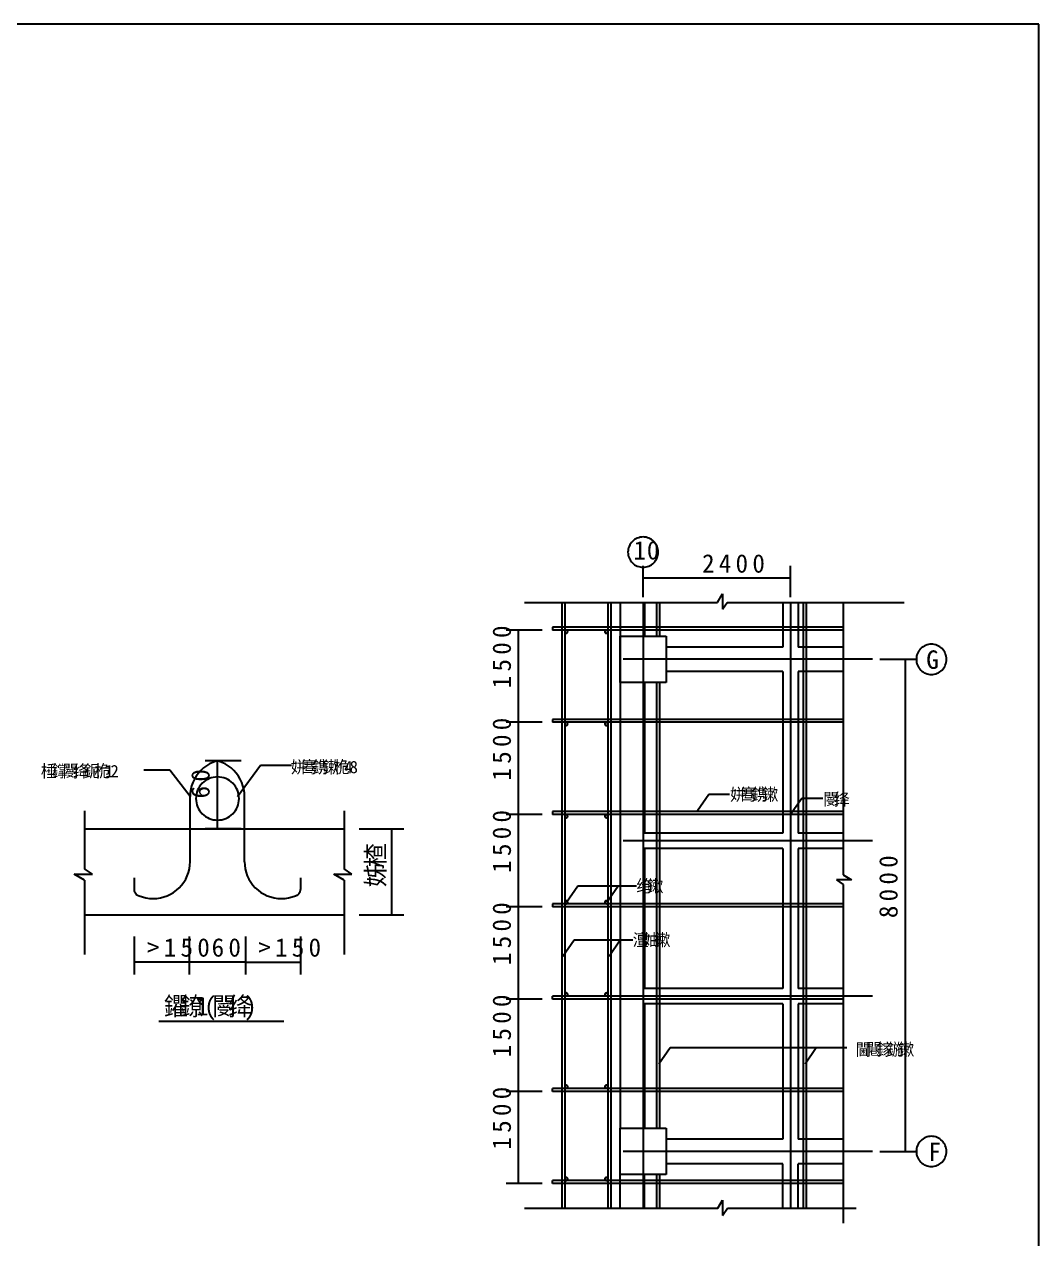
# Model space of a CAD drawing. Header units: metres. Extents: x 0 to 420, y 0 to 297.
# Drawn here: x 255 to 420, y 99.5 to 297 of the extents above; entities that cross this region are included whole.
import ezdxf

# ---------------------------------------------------------------- set-up
doc = ezdxf.new("R2010")
doc.units = ezdxf.units.M
for name, color, linetype in [(' ', 7, 'Continuous'), ('1588', 7, 'Continuous'), ('1861', 7, 'Continuous'), ('2140', 7, 'Continuous')]:
    doc.layers.add(name, color=color, linetype=linetype)

msp = doc.modelspace()

# ---------------------------------------------------------------- linework, layer by layer
at = {"layer": ' '}
for p, q in [((355.65, 203.83), (355.65, 208.93)), ((379.65, 203.83), (379.65, 208.93)), ((379.65, 206.93), (355.65, 206.93)), ((367.74, 202.99), (368.57, 204.38)), ((368.57, 204.38), (368.57, 201.92)), ((336.37, 202.99), (367.74, 202.99)), ((342.42, 202.99), (342.42, 104.51)), ((342.9, 202.99), (342.9, 104.51)), ((349.92, 202.99), (349.92, 104.51)), ((350.4, 202.99), (350.4, 104.51)), ((357.82, 202.99), (357.82, 197.5)), ((358.3, 202.99), (358.3, 197.5)), ((368.57, 201.92), (369.31, 202.99)), ((369.31, 202.99), (398.12, 202.99)), ((381.71, 202.99), (381.71, 104.51)), ((382.19, 202.99), (382.19, 104.51)), ((388.17, 202.99), (388.17, 158.7)), ((339.26, 198.51), (333.4, 198.51)), ((335.4, 183.51), (335.4, 198.51)), ((388.17, 198.99), (340.92, 198.99)), ((340.92, 198.99), (340.92, 198.51)), ((388.17, 198.51), (340.92, 198.51)), ((379.65, 199.33), (379.65, 197.92)), ((394.14, 193.75), (400.29, 193.75)), ((398.29, 193.75), (398.29, 113.75)), ((357.82, 190), (357.82, 117.5)), ((358.3, 190), (358.3, 117.5)), ((388.17, 183.99), (340.92, 183.99)), ((340.92, 183.99), (340.92, 183.51)), ((379.65, 184.33), (379.65, 182.92)), ((339.26, 183.51), (333.4, 183.51)), ((339.26, 183.51), (333.4, 183.51)), ((335.4, 168.51), (335.4, 183.51)), ((388.17, 183.51), (340.92, 183.51)), ((290.26, 177.24), (284.4, 177.24)), ((286.4, 177.24), (286.4, 166.19)), ((289.69, 171.45), (293.41, 176.52)), ((293.41, 176.52), (298.44, 176.52)), ((278.66, 175.71), (274.45, 175.71)), ((281.97, 171.45), (278.66, 175.71)), ((364.51, 169.18), (366.33, 171.83)), ((366.33, 171.83), (369.72, 171.83)), ((281.97, 160.85), (281.97, 171.45)), ((290.83, 160.85), (290.83, 171.45)), ((379.64, 168.56), (381.46, 171.2)), ((381.46, 171.2), (384.86, 171.2)), ((264.8, 169.14), (264.8, 159.71)), ((307.01, 169.14), (307.01, 159.71)), ((339.26, 168.51), (333.4, 168.51)), ((339.26, 168.51), (333.4, 168.51)), ((335.4, 153.51), (335.4, 168.51)), ((388.17, 168.99), (340.92, 168.99)), ((340.92, 168.99), (340.92, 168.51)), ((388.17, 168.51), (340.92, 168.51)), ((379.65, 169.33), (379.65, 167.92)), ((290.26, 166.19), (284.4, 166.19)), ((309.48, 166.19), (316.74, 166.19)), ((314.74, 166.19), (314.74, 152.19)), ((263.13, 158.82), (266.09, 158.82)), ((264.8, 157.83), (263.13, 158.82)), ((266.09, 158.82), (264.8, 159.71)), ((272.86, 158.23), (272.86, 156.32)), ((299.93, 158.23), (299.93, 156.32)), ((307.01, 157.83), (305.34, 158.82)), ((305.34, 158.82), (308.3, 158.82)), ((308.3, 158.82), (307.01, 159.71)), ((388.17, 158.7), (389.56, 157.88)), ((264.8, 157.83), (264.8, 145.76)), ((307.01, 157.83), (307.01, 145.76)), ((343.2, 154.27), (345.02, 156.92)), ((345.02, 156.92), (354.6, 156.92)), ((349.78, 154.27), (351.61, 156.92)), ((387.09, 157.88), (388.17, 157.14)), ((389.56, 157.88), (387.09, 157.88)), ((388.17, 157.14), (388.17, 102.1)), ((379.65, 154.33), (379.65, 152.92)), ((309.48, 152.19), (316.74, 152.19)), ((339.26, 153.51), (333.4, 153.51)), ((339.26, 153.51), (333.4, 153.51)), ((335.4, 138.51), (335.4, 153.51)), ((388.17, 153.99), (340.92, 153.99)), ((340.92, 153.99), (340.92, 153.51)), ((388.17, 153.51), (340.92, 153.51)), ((272.86, 148.66), (272.86, 142.5)), ((281.83, 148.66), (281.83, 142.5)), ((281.83, 148.66), (281.83, 142.5)), ((290.96, 148.66), (290.96, 142.5)), ((290.96, 148.66), (290.96, 142.5)), ((299.93, 148.66), (299.93, 142.5)), ((342.6, 145.51), (344.43, 148.16)), ((344.43, 148.16), (354, 148.16)), ((350.11, 145.51), (351.93, 148.16)), ((281.83, 144.5), (272.86, 144.5)), ((290.96, 144.5), (281.83, 144.5)), ((290.96, 144.5), (299.93, 144.5)), ((339.26, 138.51), (333.4, 138.51)), ((339.26, 138.51), (333.4, 138.51)), ((335.4, 123.51), (335.4, 138.51)), ((388.17, 138.99), (340.92, 138.99)), ((340.92, 138.51), (340.92, 138.99)), ((388.17, 138.51), (340.92, 138.51)), ((379.65, 139.33), (379.65, 137.92)), ((276.91, 134.93), (297.23, 134.93)), ((358.21, 127.98), (360.03, 130.63)), ((360.03, 130.63), (388.78, 130.63)), ((381.99, 127.98), (383.81, 130.63)), ((339.26, 123.51), (333.4, 123.51)), ((339.26, 123.51), (333.4, 123.51)), ((335.4, 108.51), (335.4, 123.51)), ((388.17, 123.99), (340.92, 123.99)), ((340.92, 123.51), (340.92, 123.99)), ((388.17, 123.51), (340.92, 123.51)), ((379.65, 124.33), (379.65, 122.92)), ((394.14, 113.75), (400.29, 113.75)), ((388.17, 108.99), (340.92, 108.99)), ((340.92, 108.51), (340.92, 108.99)), ((357.82, 110), (357.82, 104.51)), ((358.3, 110), (358.3, 104.51)), ((379.65, 109.33), (379.65, 107.92)), ((339.26, 108.51), (333.4, 108.51)), ((388.17, 108.51), (340.92, 108.51)), ((367.8, 104.51), (368.57, 105.81)), ((368.57, 105.81), (368.57, 103.34)), ((336.37, 104.51), (367.8, 104.51)), ((368.57, 103.34), (369.37, 104.51)), ((369.37, 104.51), (390.32, 104.51))]:
    msp.add_line(p, q, dxfattribs=at)
for points in [[(358.1, 211.18), (358.09, 211.42), (358.06, 211.66), (358, 211.89), (357.92, 212.12), (357.81, 212.34), (357.69, 212.55), (357.55, 212.74), (357.39, 212.92), (357.21, 213.08), (357.01, 213.22), (356.81, 213.35), (356.59, 213.45), (356.36, 213.53), (356.13, 213.59), (355.89, 213.62), (355.65, 213.64), (355.41, 213.62), (355.17, 213.59), (354.94, 213.53), (354.71, 213.45), (354.49, 213.35), (354.28, 213.22), (354.09, 213.08), (353.91, 212.92), (353.75, 212.74), (353.61, 212.55), (353.48, 212.34), (353.38, 212.12), (353.3, 211.89), (353.24, 211.66), (353.21, 211.42), (353.19, 211.18), (353.21, 210.94), (353.24, 210.7), (353.3, 210.47), (353.38, 210.24), (353.48, 210.02), (353.61, 209.82), (353.75, 209.62), (353.91, 209.44), (354.09, 209.28), (354.28, 209.14), (354.49, 209.02), (354.71, 208.91), (354.94, 208.83), (355.17, 208.77), (355.41, 208.74), (355.65, 208.73), (355.89, 208.74), (356.13, 208.77), (356.36, 208.83), (356.59, 208.91), (356.81, 209.02), (357.01, 209.14), (357.21, 209.28), (357.39, 209.44), (357.55, 209.62), (357.69, 209.82), (357.81, 210.02), (357.92, 210.24), (358, 210.47), (358.06, 210.7), (358.09, 210.94), (358.1, 211.18)], [(343.39, 198.24), (343.39, 198.26), (343.38, 198.29), (343.38, 198.31), (343.37, 198.33), (343.36, 198.35), (343.35, 198.37), (343.34, 198.39), (343.32, 198.41), (343.3, 198.43), (343.28, 198.44), (343.26, 198.45), (343.24, 198.46), (343.22, 198.47), (343.2, 198.48), (343.17, 198.48), (343.15, 198.48), (343.13, 198.48), (343.1, 198.48), (343.08, 198.47), (343.06, 198.46), (343.04, 198.45), (343.02, 198.44), (343, 198.43), (342.98, 198.41), (342.96, 198.39), (342.95, 198.37), (342.94, 198.35), (342.93, 198.33), (342.92, 198.31), (342.91, 198.29), (342.91, 198.26), (342.91, 198.24), (342.91, 198.22), (342.91, 198.19), (342.92, 198.17), (342.93, 198.15), (342.94, 198.13), (342.95, 198.11), (342.96, 198.09), (342.98, 198.07), (343, 198.06), (343.02, 198.04), (343.04, 198.03), (343.06, 198.02), (343.08, 198.01), (343.1, 198.01), (343.13, 198), (343.15, 198), (343.17, 198), (343.2, 198.01), (343.22, 198.01), (343.24, 198.02), (343.26, 198.03), (343.28, 198.04), (343.3, 198.06), (343.32, 198.07), (343.34, 198.09), (343.35, 198.11), (343.36, 198.13), (343.37, 198.15), (343.38, 198.17), (343.38, 198.19), (343.39, 198.22), (343.39, 198.24)], [(349.92, 198.24), (349.92, 198.26), (349.91, 198.29), (349.91, 198.31), (349.9, 198.33), (349.89, 198.35), (349.88, 198.37), (349.86, 198.39), (349.85, 198.41), (349.83, 198.43), (349.81, 198.44), (349.79, 198.45), (349.77, 198.46), (349.75, 198.47), (349.72, 198.48), (349.7, 198.48), (349.68, 198.48), (349.65, 198.48), (349.63, 198.48), (349.61, 198.47), (349.59, 198.46), (349.56, 198.45), (349.54, 198.44), (349.53, 198.43), (349.51, 198.41), (349.49, 198.39), (349.48, 198.37), (349.47, 198.35), (349.46, 198.33), (349.45, 198.31), (349.44, 198.29), (349.44, 198.26), (349.44, 198.24), (349.44, 198.22), (349.44, 198.19), (349.45, 198.17), (349.46, 198.15), (349.47, 198.13), (349.48, 198.11), (349.49, 198.09), (349.51, 198.07), (349.53, 198.06), (349.54, 198.04), (349.56, 198.03), (349.59, 198.02), (349.61, 198.01), (349.63, 198.01), (349.65, 198), (349.68, 198), (349.7, 198), (349.72, 198.01), (349.75, 198.01), (349.77, 198.02), (349.79, 198.03), (349.81, 198.04), (349.83, 198.06), (349.85, 198.07), (349.86, 198.09), (349.88, 198.11), (349.89, 198.13), (349.9, 198.15), (349.91, 198.17), (349.91, 198.19), (349.92, 198.22), (349.92, 198.24)], [(405, 193.75), (404.99, 193.99), (404.95, 194.23), (404.89, 194.46), (404.81, 194.69), (404.71, 194.91), (404.59, 195.11), (404.44, 195.31), (404.28, 195.49), (404.1, 195.65), (403.91, 195.79), (403.7, 195.91), (403.48, 196.02), (403.26, 196.1), (403.02, 196.16), (402.79, 196.19), (402.55, 196.2), (402.3, 196.19), (402.07, 196.16), (401.83, 196.1), (401.61, 196.02), (401.39, 195.91), (401.18, 195.79), (400.99, 195.65), (400.81, 195.49), (400.65, 195.31), (400.5, 195.11), (400.38, 194.91), (400.28, 194.69), (400.2, 194.46), (400.14, 194.23), (400.1, 193.99), (400.09, 193.75), (400.1, 193.51), (400.14, 193.27), (400.2, 193.04), (400.28, 192.81), (400.38, 192.59), (400.5, 192.39), (400.65, 192.19), (400.81, 192.01), (400.99, 191.85), (401.18, 191.71), (401.39, 191.58), (401.61, 191.48), (401.83, 191.4), (402.07, 191.34), (402.3, 191.31), (402.55, 191.29), (402.79, 191.31), (403.02, 191.34), (403.26, 191.4), (403.48, 191.48), (403.7, 191.58), (403.91, 191.71), (404.1, 191.85), (404.28, 192.01), (404.44, 192.19), (404.59, 192.39), (404.71, 192.59), (404.81, 192.81), (404.89, 193.04), (404.95, 193.27), (404.99, 193.51), (405, 193.75)], [(343.39, 183.24), (343.39, 183.26), (343.38, 183.29), (343.38, 183.31), (343.37, 183.33), (343.36, 183.35), (343.35, 183.37), (343.34, 183.39), (343.32, 183.41), (343.3, 183.43), (343.28, 183.44), (343.26, 183.45), (343.24, 183.46), (343.22, 183.47), (343.2, 183.48), (343.17, 183.48), (343.15, 183.48), (343.13, 183.48), (343.1, 183.48), (343.08, 183.47), (343.06, 183.46), (343.04, 183.45), (343.02, 183.44), (343, 183.43), (342.98, 183.41), (342.96, 183.39), (342.95, 183.37), (342.94, 183.35), (342.93, 183.33), (342.92, 183.31), (342.91, 183.29), (342.91, 183.26), (342.91, 183.24), (342.91, 183.22), (342.91, 183.19), (342.92, 183.17), (342.93, 183.15), (342.94, 183.13), (342.95, 183.11), (342.96, 183.09), (342.98, 183.07), (343, 183.06), (343.02, 183.04), (343.04, 183.03), (343.06, 183.02), (343.08, 183.01), (343.1, 183.01), (343.13, 183), (343.15, 183), (343.17, 183), (343.2, 183.01), (343.22, 183.01), (343.24, 183.02), (343.26, 183.03), (343.28, 183.04), (343.3, 183.06), (343.32, 183.07), (343.34, 183.09), (343.35, 183.11), (343.36, 183.13), (343.37, 183.15), (343.38, 183.17), (343.38, 183.19), (343.39, 183.22), (343.39, 183.24)], [(349.92, 183.24), (349.92, 183.26), (349.91, 183.29), (349.91, 183.31), (349.9, 183.33), (349.89, 183.35), (349.88, 183.37), (349.86, 183.39), (349.85, 183.41), (349.83, 183.43), (349.81, 183.44), (349.79, 183.45), (349.77, 183.46), (349.75, 183.47), (349.72, 183.48), (349.7, 183.48), (349.68, 183.48), (349.65, 183.48), (349.63, 183.48), (349.61, 183.47), (349.59, 183.46), (349.56, 183.45), (349.54, 183.44), (349.53, 183.43), (349.51, 183.41), (349.49, 183.39), (349.48, 183.37), (349.47, 183.35), (349.46, 183.33), (349.45, 183.31), (349.44, 183.29), (349.44, 183.26), (349.44, 183.24), (349.44, 183.22), (349.44, 183.19), (349.45, 183.17), (349.46, 183.15), (349.47, 183.13), (349.48, 183.11), (349.49, 183.09), (349.51, 183.07), (349.53, 183.06), (349.54, 183.04), (349.56, 183.03), (349.59, 183.02), (349.61, 183.01), (349.63, 183.01), (349.65, 183), (349.68, 183), (349.7, 183), (349.72, 183.01), (349.75, 183.01), (349.77, 183.02), (349.79, 183.03), (349.81, 183.04), (349.83, 183.06), (349.85, 183.07), (349.86, 183.09), (349.88, 183.11), (349.89, 183.13), (349.9, 183.15), (349.91, 183.17), (349.91, 183.19), (349.92, 183.22), (349.92, 183.24)], [(286.4, 177.24), (286.22, 177.19), (285.67, 176.99), (285.14, 176.74), (284.63, 176.44), (284.16, 176.09), (283.72, 175.69), (283.33, 175.25), (282.98, 174.78), (282.67, 174.28), (282.42, 173.74), (282.22, 173.19), (282.08, 172.62), (281.99, 172.04), (281.97, 171.45), (281.97, 171.45)], [(290.83, 171.45), (290.8, 172.04), (290.71, 172.62), (290.57, 173.19), (290.37, 173.74), (290.12, 174.28), (289.82, 174.78), (289.47, 175.25), (289.07, 175.69), (288.63, 176.09), (288.16, 176.44), (287.66, 176.74), (287.12, 176.99), (286.57, 177.19), (286.4, 177.24)], [(289.94, 171.12), (289.92, 171.46), (289.87, 171.8), (289.79, 172.13), (289.67, 172.46), (289.53, 172.77), (289.35, 173.06), (289.15, 173.34), (288.91, 173.59), (288.66, 173.83), (288.38, 174.03), (288.09, 174.21), (287.78, 174.35), (287.45, 174.47), (287.12, 174.55), (286.78, 174.6), (286.44, 174.62), (286.09, 174.6), (285.75, 174.55), (285.42, 174.47), (285.09, 174.35), (284.78, 174.21), (284.49, 174.03), (284.21, 173.83), (283.96, 173.59), (283.73, 173.34), (283.52, 173.06), (283.34, 172.77), (283.2, 172.46), (283.08, 172.13), (283, 171.8), (282.95, 171.46), (282.93, 171.12), (282.95, 170.77), (283, 170.43), (283.08, 170.1), (283.2, 169.78), (283.34, 169.46), (283.52, 169.17), (283.73, 168.89), (283.96, 168.64), (284.21, 168.41), (284.49, 168.2), (284.78, 168.03), (285.09, 167.88), (285.42, 167.76), (285.75, 167.68), (286.09, 167.63), (286.44, 167.61), (286.78, 167.63), (287.12, 167.68), (287.45, 167.76), (287.78, 167.88), (288.09, 168.03), (288.38, 168.2), (288.66, 168.41), (288.91, 168.64), (289.15, 168.89), (289.35, 169.17), (289.53, 169.46), (289.67, 169.78), (289.79, 170.1), (289.87, 170.43), (289.92, 170.77), (289.94, 171.12)], [(343.39, 168.24), (343.39, 168.26), (343.38, 168.29), (343.38, 168.31), (343.37, 168.33), (343.36, 168.35), (343.35, 168.37), (343.34, 168.39), (343.32, 168.41), (343.3, 168.43), (343.28, 168.44), (343.26, 168.45), (343.24, 168.46), (343.22, 168.47), (343.2, 168.48), (343.17, 168.48), (343.15, 168.48), (343.13, 168.48), (343.1, 168.48), (343.08, 168.47), (343.06, 168.46), (343.04, 168.45), (343.02, 168.44), (343, 168.43), (342.98, 168.41), (342.96, 168.39), (342.95, 168.37), (342.94, 168.35), (342.93, 168.33), (342.92, 168.31), (342.91, 168.29), (342.91, 168.26), (342.91, 168.24), (342.91, 168.22), (342.91, 168.19), (342.92, 168.17), (342.93, 168.15), (342.94, 168.13), (342.95, 168.11), (342.96, 168.09), (342.98, 168.07), (343, 168.06), (343.02, 168.04), (343.04, 168.03), (343.06, 168.02), (343.08, 168.01), (343.1, 168.01), (343.13, 168), (343.15, 168), (343.17, 168), (343.2, 168.01), (343.22, 168.01), (343.24, 168.02), (343.26, 168.03), (343.28, 168.04), (343.3, 168.06), (343.32, 168.07), (343.34, 168.09), (343.35, 168.11), (343.36, 168.13), (343.37, 168.15), (343.38, 168.17), (343.38, 168.19), (343.39, 168.22), (343.39, 168.24)], [(349.92, 168.24), (349.92, 168.26), (349.91, 168.29), (349.91, 168.31), (349.9, 168.33), (349.89, 168.35), (349.88, 168.37), (349.86, 168.39), (349.85, 168.41), (349.83, 168.43), (349.81, 168.44), (349.79, 168.45), (349.77, 168.46), (349.75, 168.47), (349.72, 168.48), (349.7, 168.48), (349.68, 168.48), (349.65, 168.48), (349.63, 168.48), (349.61, 168.47), (349.59, 168.46), (349.56, 168.45), (349.54, 168.44), (349.53, 168.43), (349.51, 168.41), (349.49, 168.39), (349.48, 168.37), (349.47, 168.35), (349.46, 168.33), (349.45, 168.31), (349.44, 168.29), (349.44, 168.26), (349.44, 168.24), (349.44, 168.22), (349.44, 168.19), (349.45, 168.17), (349.46, 168.15), (349.47, 168.13), (349.48, 168.11), (349.49, 168.09), (349.51, 168.07), (349.53, 168.06), (349.54, 168.04), (349.56, 168.03), (349.59, 168.02), (349.61, 168.01), (349.63, 168.01), (349.65, 168), (349.68, 168), (349.7, 168), (349.72, 168.01), (349.75, 168.01), (349.77, 168.02), (349.79, 168.03), (349.81, 168.04), (349.83, 168.06), (349.85, 168.07), (349.86, 168.09), (349.88, 168.11), (349.89, 168.13), (349.9, 168.15), (349.91, 168.17), (349.91, 168.19), (349.92, 168.22), (349.92, 168.24)], [(273.44, 155.41), (273.67, 155.31), (274.22, 155.11), (274.79, 154.97), (275.38, 154.88), (275.97, 154.85), (276.55, 154.88), (277.14, 154.97), (277.71, 155.11), (278.26, 155.31), (278.79, 155.56), (279.3, 155.86), (279.77, 156.21), (280.21, 156.61), (280.6, 157.04), (280.95, 157.52), (281.26, 158.02), (281.51, 158.55), (281.71, 159.11), (281.85, 159.68), (281.94, 160.26), (281.97, 160.85)], [(290.83, 160.85), (290.86, 160.26), (290.94, 159.68), (291.09, 159.11), (291.28, 158.55), (291.54, 158.02), (291.84, 157.52), (292.19, 157.04), (292.58, 156.61), (293.02, 156.21), (293.49, 155.86), (294, 155.56), (294.53, 155.31), (295.09, 155.11), (295.66, 154.97), (296.24, 154.88), (296.83, 154.85), (297.42, 154.88), (298, 154.97), (298.57, 155.11), (299.12, 155.31), (299.35, 155.41)], [(272.86, 156.32), (272.86, 156.22), (272.88, 156.12), (272.9, 156.03), (272.93, 155.93), (272.98, 155.84), (273.03, 155.76), (273.09, 155.68), (273.15, 155.61), (273.22, 155.54), (273.3, 155.48), (273.39, 155.43), (273.44, 155.41)], [(299.35, 155.41), (299.4, 155.43), (299.49, 155.48), (299.57, 155.54), (299.64, 155.61), (299.71, 155.68), (299.76, 155.76), (299.82, 155.84), (299.86, 155.93), (299.89, 156.03), (299.91, 156.12), (299.93, 156.22), (299.93, 156.32)], [(343.39, 154.26), (343.39, 154.28), (343.38, 154.3), (343.38, 154.33), (343.37, 154.35), (343.36, 154.37), (343.35, 154.39), (343.34, 154.41), (343.32, 154.43), (343.3, 154.44), (343.28, 154.46), (343.26, 154.47), (343.24, 154.48), (343.22, 154.49), (343.2, 154.49), (343.17, 154.5), (343.15, 154.5), (343.13, 154.5), (343.1, 154.49), (343.08, 154.49), (343.06, 154.48), (343.04, 154.47), (343.02, 154.46), (343, 154.44), (342.98, 154.43), (342.96, 154.41), (342.95, 154.39), (342.94, 154.37), (342.93, 154.35), (342.92, 154.33), (342.91, 154.3), (342.91, 154.28), (342.91, 154.26), (342.91, 154.23), (342.91, 154.21), (342.92, 154.19), (342.93, 154.17), (342.94, 154.14), (342.95, 154.12), (342.96, 154.11), (342.98, 154.09), (343, 154.07), (343.02, 154.06), (343.04, 154.05), (343.06, 154.04), (343.08, 154.03), (343.1, 154.02), (343.13, 154.02), (343.15, 154.02), (343.17, 154.02), (343.2, 154.02), (343.22, 154.03), (343.24, 154.04), (343.26, 154.05), (343.28, 154.06), (343.3, 154.07), (343.32, 154.09), (343.34, 154.11), (343.35, 154.12), (343.36, 154.14), (343.37, 154.17), (343.38, 154.19), (343.38, 154.21), (343.39, 154.23), (343.39, 154.26)], [(349.92, 154.26), (349.92, 154.28), (349.91, 154.3), (349.91, 154.33), (349.9, 154.35), (349.89, 154.37), (349.88, 154.39), (349.86, 154.41), (349.85, 154.43), (349.83, 154.44), (349.81, 154.46), (349.79, 154.47), (349.77, 154.48), (349.75, 154.49), (349.72, 154.49), (349.7, 154.5), (349.68, 154.5), (349.65, 154.5), (349.63, 154.49), (349.61, 154.49), (349.59, 154.48), (349.56, 154.47), (349.54, 154.46), (349.53, 154.44), (349.51, 154.43), (349.49, 154.41), (349.48, 154.39), (349.47, 154.37), (349.46, 154.35), (349.45, 154.33), (349.44, 154.3), (349.44, 154.28), (349.44, 154.26), (349.44, 154.23), (349.44, 154.21), (349.45, 154.19), (349.46, 154.17), (349.47, 154.14), (349.48, 154.12), (349.49, 154.11), (349.51, 154.09), (349.53, 154.07), (349.54, 154.06), (349.56, 154.05), (349.59, 154.04), (349.61, 154.03), (349.63, 154.02), (349.65, 154.02), (349.68, 154.02), (349.7, 154.02), (349.72, 154.02), (349.75, 154.03), (349.77, 154.04), (349.79, 154.05), (349.81, 154.06), (349.83, 154.07), (349.85, 154.09), (349.86, 154.11), (349.88, 154.12), (349.89, 154.14), (349.9, 154.17), (349.91, 154.19), (349.91, 154.21), (349.92, 154.23), (349.92, 154.26)], [(343.39, 139.26), (343.39, 139.28), (343.38, 139.3), (343.38, 139.33), (343.37, 139.35), (343.36, 139.37), (343.35, 139.39), (343.34, 139.41), (343.32, 139.43), (343.3, 139.44), (343.28, 139.46), (343.26, 139.47), (343.24, 139.48), (343.22, 139.49), (343.2, 139.49), (343.17, 139.5), (343.15, 139.5), (343.13, 139.5), (343.1, 139.49), (343.08, 139.49), (343.06, 139.48), (343.04, 139.47), (343.02, 139.46), (343, 139.44), (342.98, 139.43), (342.96, 139.41), (342.95, 139.39), (342.94, 139.37), (342.93, 139.35), (342.92, 139.33), (342.91, 139.3), (342.91, 139.28), (342.91, 139.26), (342.91, 139.23), (342.91, 139.21), (342.92, 139.19), (342.93, 139.17), (342.94, 139.14), (342.95, 139.12), (342.96, 139.11), (342.98, 139.09), (343, 139.07), (343.02, 139.06), (343.04, 139.05), (343.06, 139.04), (343.08, 139.03), (343.1, 139.02), (343.13, 139.02), (343.15, 139.02), (343.17, 139.02), (343.2, 139.02), (343.22, 139.03), (343.24, 139.04), (343.26, 139.05), (343.28, 139.06), (343.3, 139.07), (343.32, 139.09), (343.34, 139.11), (343.35, 139.12), (343.36, 139.14), (343.37, 139.17), (343.38, 139.19), (343.38, 139.21), (343.39, 139.23), (343.39, 139.26)], [(349.92, 139.26), (349.92, 139.28), (349.91, 139.3), (349.91, 139.33), (349.9, 139.35), (349.89, 139.37), (349.88, 139.39), (349.86, 139.41), (349.85, 139.43), (349.83, 139.44), (349.81, 139.46), (349.79, 139.47), (349.77, 139.48), (349.75, 139.49), (349.72, 139.49), (349.7, 139.5), (349.68, 139.5), (349.65, 139.5), (349.63, 139.49), (349.61, 139.49), (349.59, 139.48), (349.56, 139.47), (349.54, 139.46), (349.53, 139.44), (349.51, 139.43), (349.49, 139.41), (349.48, 139.39), (349.47, 139.37), (349.46, 139.35), (349.45, 139.33), (349.44, 139.3), (349.44, 139.28), (349.44, 139.26), (349.44, 139.23), (349.44, 139.21), (349.45, 139.19), (349.46, 139.17), (349.47, 139.14), (349.48, 139.12), (349.49, 139.11), (349.51, 139.09), (349.53, 139.07), (349.54, 139.06), (349.56, 139.05), (349.59, 139.04), (349.61, 139.03), (349.63, 139.02), (349.65, 139.02), (349.68, 139.02), (349.7, 139.02), (349.72, 139.02), (349.75, 139.03), (349.77, 139.04), (349.79, 139.05), (349.81, 139.06), (349.83, 139.07), (349.85, 139.09), (349.86, 139.11), (349.88, 139.12), (349.89, 139.14), (349.9, 139.17), (349.91, 139.19), (349.91, 139.21), (349.92, 139.23), (349.92, 139.26)], [(343.39, 124.26), (343.39, 124.28), (343.38, 124.3), (343.38, 124.33), (343.37, 124.35), (343.36, 124.37), (343.35, 124.39), (343.34, 124.41), (343.32, 124.43), (343.3, 124.44), (343.28, 124.46), (343.26, 124.47), (343.24, 124.48), (343.22, 124.49), (343.2, 124.49), (343.17, 124.5), (343.15, 124.5), (343.13, 124.5), (343.1, 124.49), (343.08, 124.49), (343.06, 124.48), (343.04, 124.47), (343.02, 124.46), (343, 124.44), (342.98, 124.43), (342.96, 124.41), (342.95, 124.39), (342.94, 124.37), (342.93, 124.35), (342.92, 124.33), (342.91, 124.3), (342.91, 124.28), (342.91, 124.26), (342.91, 124.23), (342.91, 124.21), (342.92, 124.19), (342.93, 124.17), (342.94, 124.14), (342.95, 124.12), (342.96, 124.11), (342.98, 124.09), (343, 124.07), (343.02, 124.06), (343.04, 124.05), (343.06, 124.04), (343.08, 124.03), (343.1, 124.02), (343.13, 124.02), (343.15, 124.02), (343.17, 124.02), (343.2, 124.02), (343.22, 124.03), (343.24, 124.04), (343.26, 124.05), (343.28, 124.06), (343.3, 124.07), (343.32, 124.09), (343.34, 124.11), (343.35, 124.12), (343.36, 124.14), (343.37, 124.17), (343.38, 124.19), (343.38, 124.21), (343.39, 124.23), (343.39, 124.26)], [(349.92, 124.26), (349.92, 124.28), (349.91, 124.3), (349.91, 124.33), (349.9, 124.35), (349.89, 124.37), (349.88, 124.39), (349.86, 124.41), (349.85, 124.43), (349.83, 124.44), (349.81, 124.46), (349.79, 124.47), (349.77, 124.48), (349.75, 124.49), (349.72, 124.49), (349.7, 124.5), (349.68, 124.5), (349.65, 124.5), (349.63, 124.49), (349.61, 124.49), (349.59, 124.48), (349.56, 124.47), (349.54, 124.46), (349.53, 124.44), (349.51, 124.43), (349.49, 124.41), (349.48, 124.39), (349.47, 124.37), (349.46, 124.35), (349.45, 124.33), (349.44, 124.3), (349.44, 124.28), (349.44, 124.26), (349.44, 124.23), (349.44, 124.21), (349.45, 124.19), (349.46, 124.17), (349.47, 124.14), (349.48, 124.12), (349.49, 124.11), (349.51, 124.09), (349.53, 124.07), (349.54, 124.06), (349.56, 124.05), (349.59, 124.04), (349.61, 124.03), (349.63, 124.02), (349.65, 124.02), (349.68, 124.02), (349.7, 124.02), (349.72, 124.02), (349.75, 124.03), (349.77, 124.04), (349.79, 124.05), (349.81, 124.06), (349.83, 124.07), (349.85, 124.09), (349.86, 124.11), (349.88, 124.12), (349.89, 124.14), (349.9, 124.17), (349.91, 124.19), (349.91, 124.21), (349.92, 124.23), (349.92, 124.26)], [(405, 113.75), (404.99, 113.99), (404.95, 114.23), (404.89, 114.46), (404.81, 114.69), (404.71, 114.91), (404.59, 115.11), (404.44, 115.31), (404.28, 115.49), (404.1, 115.65), (403.91, 115.79), (403.7, 115.91), (403.48, 116.02), (403.26, 116.1), (403.02, 116.16), (402.79, 116.19), (402.55, 116.2), (402.3, 116.19), (402.07, 116.16), (401.83, 116.1), (401.61, 116.02), (401.39, 115.91), (401.18, 115.79), (400.99, 115.65), (400.81, 115.49), (400.65, 115.31), (400.5, 115.11), (400.38, 114.91), (400.28, 114.69), (400.2, 114.46), (400.14, 114.23), (400.1, 113.99), (400.09, 113.75), (400.1, 113.51), (400.14, 113.27), (400.2, 113.04), (400.28, 112.81), (400.38, 112.59), (400.5, 112.39), (400.65, 112.19), (400.81, 112.01), (400.99, 111.85), (401.18, 111.71), (401.39, 111.58), (401.61, 111.48), (401.83, 111.4), (402.07, 111.34), (402.3, 111.31), (402.55, 111.29), (402.79, 111.31), (403.02, 111.34), (403.26, 111.4), (403.48, 111.48), (403.7, 111.58), (403.91, 111.71), (404.1, 111.85), (404.28, 112.01), (404.44, 112.19), (404.59, 112.39), (404.71, 112.59), (404.81, 112.81), (404.89, 113.04), (404.95, 113.27), (404.99, 113.51), (405, 113.75)], [(343.39, 109.26), (343.39, 109.28), (343.38, 109.3), (343.38, 109.33), (343.37, 109.35), (343.36, 109.37), (343.35, 109.39), (343.34, 109.41), (343.32, 109.43), (343.3, 109.44), (343.28, 109.46), (343.26, 109.47), (343.24, 109.48), (343.22, 109.49), (343.2, 109.49), (343.17, 109.5), (343.15, 109.5), (343.13, 109.5), (343.1, 109.49), (343.08, 109.49), (343.06, 109.48), (343.04, 109.47), (343.02, 109.46), (343, 109.44), (342.98, 109.43), (342.96, 109.41), (342.95, 109.39), (342.94, 109.37), (342.93, 109.35), (342.92, 109.33), (342.91, 109.3), (342.91, 109.28), (342.91, 109.26), (342.91, 109.23), (342.91, 109.21), (342.92, 109.19), (342.93, 109.17), (342.94, 109.14), (342.95, 109.12), (342.96, 109.11), (342.98, 109.09), (343, 109.07), (343.02, 109.06), (343.04, 109.05), (343.06, 109.04), (343.08, 109.03), (343.1, 109.02), (343.13, 109.02), (343.15, 109.02), (343.17, 109.02), (343.2, 109.02), (343.22, 109.03), (343.24, 109.04), (343.26, 109.05), (343.28, 109.06), (343.3, 109.07), (343.32, 109.09), (343.34, 109.11), (343.35, 109.12), (343.36, 109.14), (343.37, 109.17), (343.38, 109.19), (343.38, 109.21), (343.39, 109.23), (343.39, 109.26)], [(349.92, 109.26), (349.92, 109.28), (349.91, 109.3), (349.91, 109.33), (349.9, 109.35), (349.89, 109.37), (349.88, 109.39), (349.86, 109.41), (349.85, 109.43), (349.83, 109.44), (349.81, 109.46), (349.79, 109.47), (349.77, 109.48), (349.75, 109.49), (349.72, 109.49), (349.7, 109.5), (349.68, 109.5), (349.65, 109.5), (349.63, 109.49), (349.61, 109.49), (349.59, 109.48), (349.56, 109.47), (349.54, 109.46), (349.53, 109.44), (349.51, 109.43), (349.49, 109.41), (349.48, 109.39), (349.47, 109.37), (349.46, 109.35), (349.45, 109.33), (349.44, 109.3), (349.44, 109.28), (349.44, 109.26), (349.44, 109.23), (349.44, 109.21), (349.45, 109.19), (349.46, 109.17), (349.47, 109.14), (349.48, 109.12), (349.49, 109.11), (349.51, 109.09), (349.53, 109.07), (349.54, 109.06), (349.56, 109.05), (349.59, 109.04), (349.61, 109.03), (349.63, 109.02), (349.65, 109.02), (349.68, 109.02), (349.7, 109.02), (349.72, 109.02), (349.75, 109.03), (349.77, 109.04), (349.79, 109.05), (349.81, 109.06), (349.83, 109.07), (349.85, 109.09), (349.86, 109.11), (349.88, 109.12), (349.89, 109.14), (349.9, 109.17), (349.91, 109.19), (349.91, 109.21), (349.92, 109.23), (349.92, 109.26)]]:
    msp.add_lwpolyline(points, dxfattribs=at)
for p, q in [((420, 297), (0, 297)), ((420, 0), (420, 297))]:
    msp.add_line(p, q)
at = {"layer": '1588'}
for p, q in [((351.9, 202.99), (351.9, 117.5)), ((355.9, 202.99), (355.9, 197.5)), ((378.4, 202.99), (378.4, 195.75)), ((380.9, 202.99), (380.9, 195.75)), ((378.4, 195.75), (359.4, 195.75)), ((388.17, 195.75), (380.9, 195.75)), ((378.4, 191.75), (359.4, 191.75)), ((378.4, 191.75), (378.4, 165.5)), ((380.9, 191.75), (380.9, 165.5)), ((388.17, 191.75), (380.9, 191.75)), ((355.9, 190), (355.9, 165.5)), ((264.8, 166.19), (307.01, 166.19)), ((378.4, 165.5), (355.9, 165.5)), ((388.17, 165.5), (380.9, 165.5)), ((355.9, 163), (355.9, 140.25)), ((378.4, 163), (355.9, 163)), ((378.4, 163), (378.4, 140.25)), ((380.9, 163), (380.9, 140.25)), ((388.17, 163), (380.9, 163)), ((264.8, 152.19), (307.01, 152.19)), ((378.4, 140.25), (355.9, 140.25)), ((388.17, 140.25), (380.9, 140.25)), ((355.9, 137.75), (355.9, 117.5)), ((378.4, 137.75), (355.9, 137.75)), ((378.4, 137.75), (378.4, 115.75)), ((380.9, 137.75), (380.9, 115.75)), ((388.17, 137.75), (380.9, 137.75)), ((378.4, 115.75), (359.4, 115.75)), ((388.17, 115.75), (380.9, 115.75)), ((378.4, 111.75), (359.4, 111.75)), ((378.4, 104.51), (378.4, 111.75)), ((380.9, 104.51), (380.9, 111.75)), ((388.17, 111.75), (380.9, 111.75)), ((351.9, 104.51), (351.9, 110)), ((355.9, 104.51), (355.9, 110))]:
    msp.add_line(p, q, dxfattribs=at)
at = {"layer": '1861'}
for p, q in [((351.9, 190), (351.9, 197.5)), ((351.9, 197.5), (359.4, 197.5)), ((359.4, 197.5), (359.4, 190)), ((359.4, 190), (351.9, 190)), ((351.9, 110), (351.9, 117.5)), ((351.9, 117.5), (359.4, 117.5)), ((359.4, 117.5), (359.4, 110)), ((359.4, 110), (351.9, 110))]:
    msp.add_line(p, q, dxfattribs=at)
at = {"layer": '2140'}
for p, q in [((355.65, 202.99), (355.65, 104.51)), ((379.65, 202.99), (379.65, 104.51)), ((392.95, 193.75), (352.43, 193.75)), ((392.95, 164.25), (352.43, 164.25)), ((392.95, 139), (352.43, 139)), ((392.95, 113.75), (352.43, 113.75))]:
    msp.add_line(p, q, dxfattribs=at)

# ---------------------------------------------------------------- texts
at = {"layer": ' '}
for s, height, p in [('1', 3, (354.08, 209.98)), ('0', 3, (356.26, 209.98)), ('2', 3, (365.24, 207.84)), ('4', 3, (367.96, 207.84)), ('0', 3, (370.69, 207.84)), ('0', 3, (373.42, 207.84)), ('G', 3, (401.71, 192.2)), ('棰', 2, (257.72, 174.58)), ('鐣', 2, (259.46, 174.58)), ('閿', 2, (261.2, 174.58)), ('绛', 2, (262.93, 174.58)), ('鈮', 2, (264.67, 174.58)), ('桅', 2, (266.41, 174.58)), ('1', 2, (268.15, 174.58)), ('2', 2, (269.02, 174.58)), ('姘', 2, (298.35, 175.24)), ('骞', 2, (300.09, 175.24)), ('鎸', 2, (301.83, 175.24)), ('鏉', 2, (303.57, 175.24)), ('桅', 2, (305.31, 175.24)), ('4', 2, (307.04, 175.24)), ('8', 2, (307.91, 175.24)), ('姘', 2, (369.8, 170.79)), ('骞', 2, (371.53, 170.79)), ('鎸', 2, (373.27, 170.79)), ('鏉', 2, (375.01, 170.79)), ('閿', 2, (384.93, 170.01)), ('绛', 2, (386.67, 170.01)), ('绔', 2, (354.57, 155.9)), ('鏉', 2, (356.31, 155.9)), ('1', 3, (277.68, 145.41)), ('5', 3, (280.41, 145.41)), ('0', 3, (283.14, 145.41)), ('6', 3, (285.47, 145.41)), ('0', 3, (288.2, 145.41)), ('1', 3, (295.78, 145.41)), ('5', 3, (298.51, 145.41)), ('0', 3, (301.24, 145.41)), ('澶', 2, (353.98, 147.14)), ('妯', 2, (355.72, 147.14)), ('鏉', 2, (357.46, 147.14)), ('>', 3, (274.96, 145.41)), ('>', 3, (293.06, 145.41)), ('鑺', 3, (277.73, 135.85)), ('鐐', 3, (280.34, 135.85)), ('1', 3, (282.94, 135.85)), ('(', 3, (284.25, 135.85)), ('閿', 3, (285.55, 135.85)), ('绛', 3, (288.16, 135.85)), (')', 3, (290.77, 135.85)), ('閫', 2, (390.17, 129.33)), ('闀', 2, (391.9, 129.33)), ('鎵', 2, (393.64, 129.33)), ('鍦', 2, (395.38, 129.33)), ('鏉', 2, (397.12, 129.33)), ('F', 3, (402.06, 112.18))]:
    msp.add_text(s, height=height, dxfattribs=at).set_placement(p)
for s, p in [('0', (334.15, 197.21)), ('0', (334.15, 194.49)), ('5', (334.15, 191.76)), ('1', (334.15, 189.03)), ('0', (334.15, 182.21)), ('0', (334.15, 179.49)), ('5', (334.15, 176.76)), ('1', (334.15, 174.03)), ('0', (285.15, 173.86)), ('6', (285.15, 171.13)), ('0', (334.15, 167.21)), ('楂', (313.62, 159.97)), ('0', (334.15, 164.49)), ('姊', (313.62, 156.71)), ('5', (334.15, 161.76)), ('1', (334.15, 159.03)), ('0', (397.04, 159.85)), ('0', (397.04, 157.12)), ('0', (397.04, 154.39)), ('0', (334.15, 152.21)), ('8', (397.04, 151.67)), ('0', (334.15, 149.49)), ('5', (334.15, 146.76)), ('1', (334.15, 144.03)), ('0', (334.15, 137.21)), ('0', (334.15, 134.49)), ('5', (334.15, 131.76)), ('1', (334.15, 129.03)), ('0', (334.15, 122.21)), ('0', (334.15, 119.49)), ('5', (334.15, 116.76)), ('1', (334.15, 114.03))]:
    msp.add_text(s, height=3, rotation=90, dxfattribs=at).set_placement(p)

doc.saveas('drawing.dxf')
